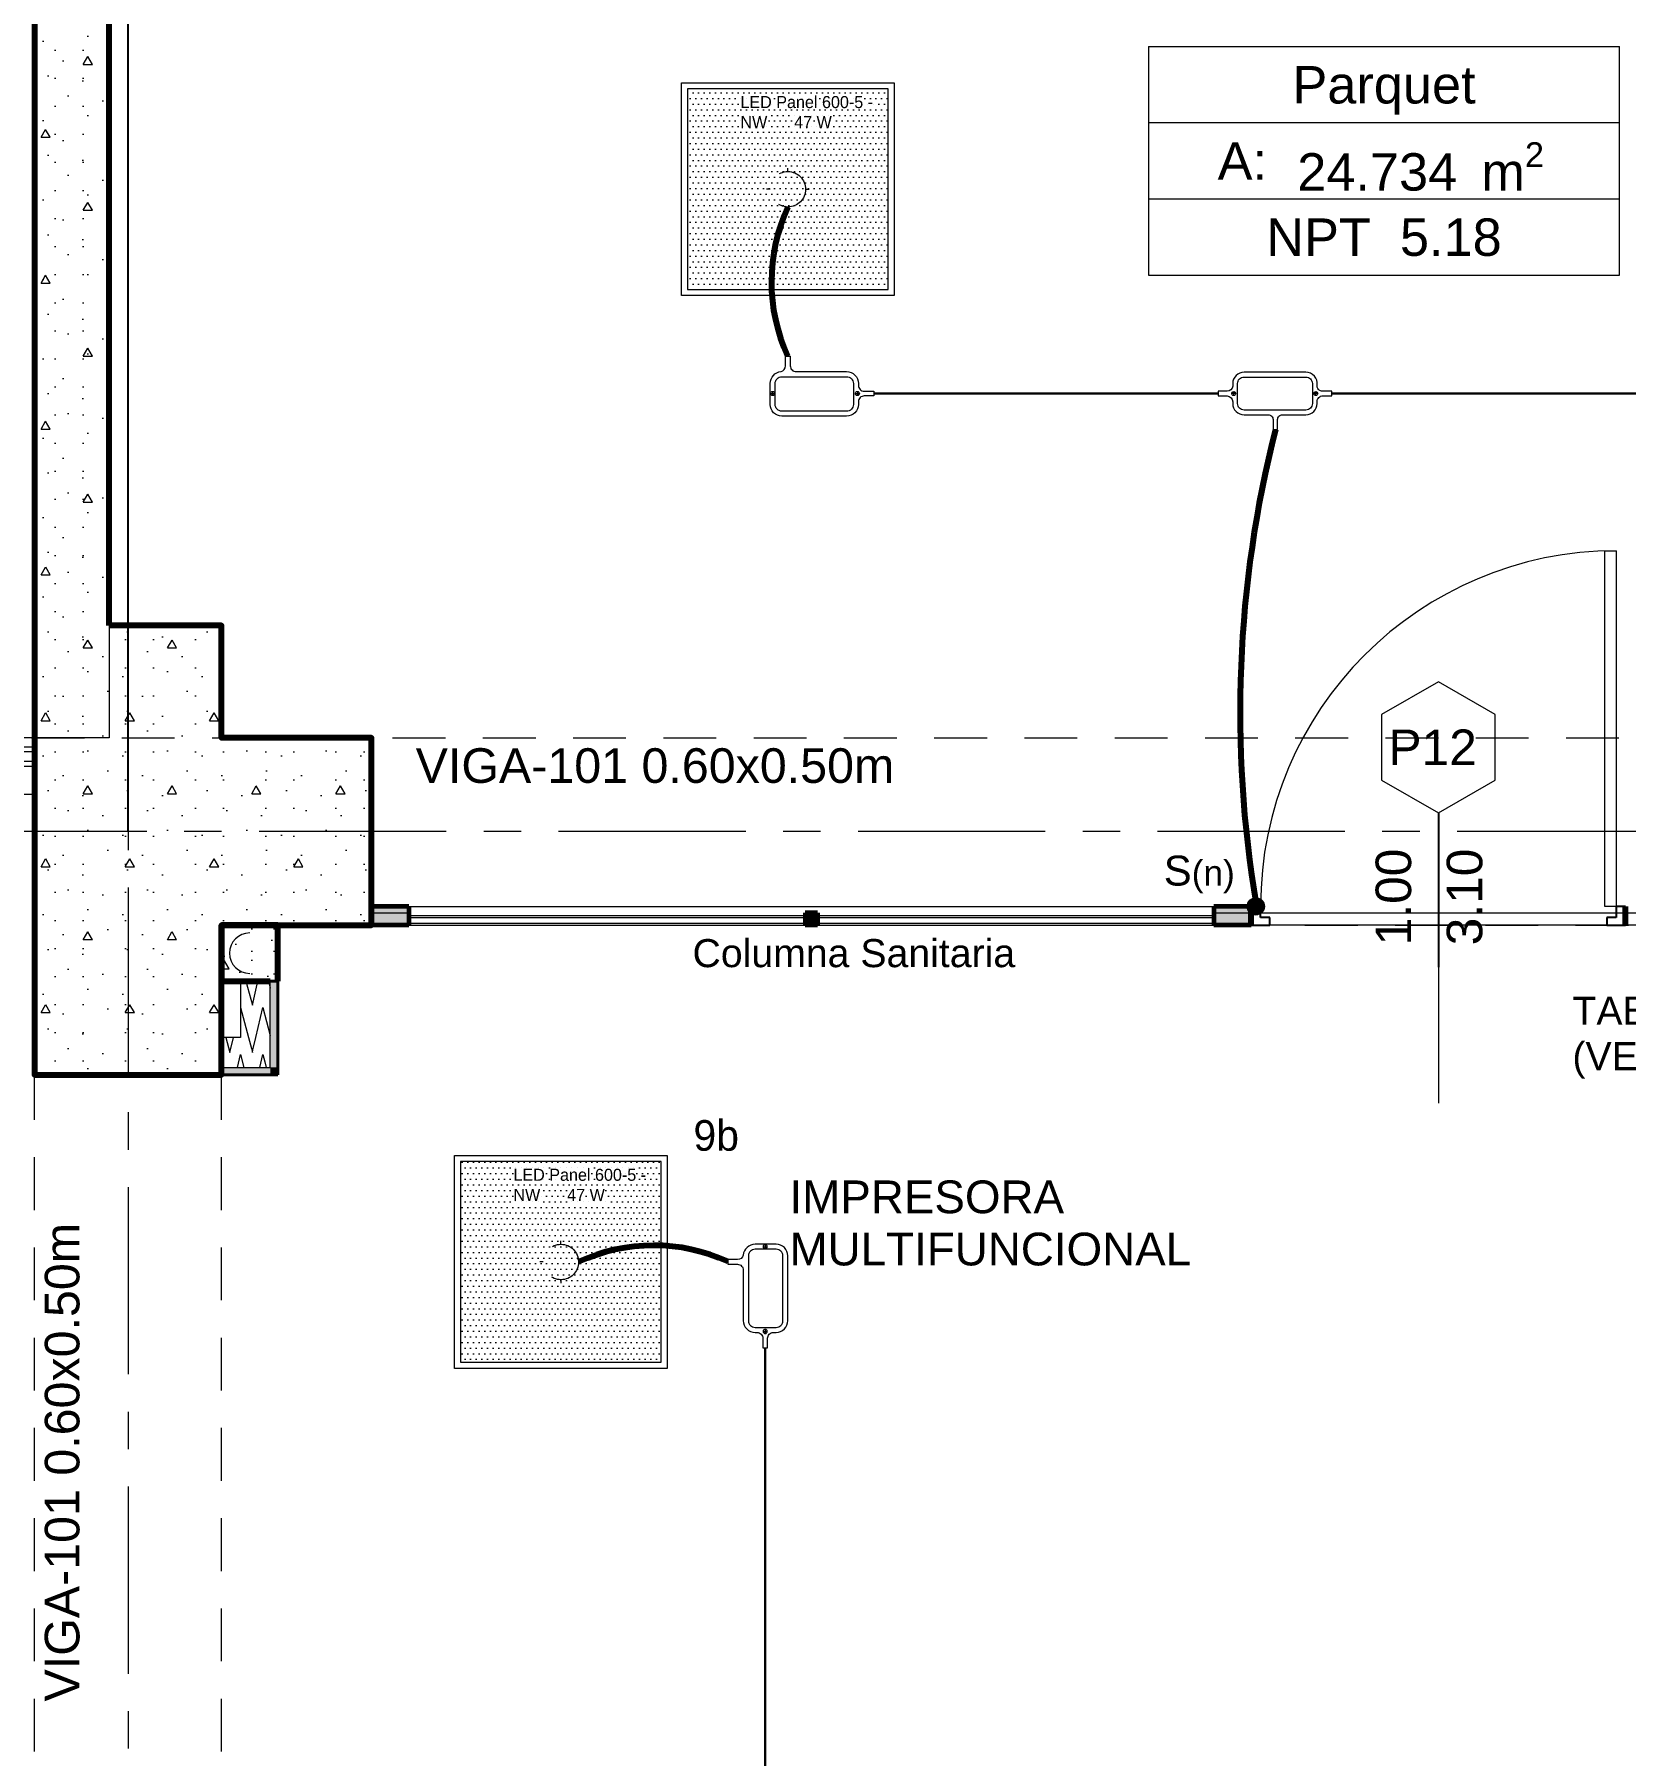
# Model space of a CAD drawing. Header units: inches. Extents: x -38 to 5698, y -33 to 92.
# Drawn here: x 108.57 to 112.82, y 37.181 to 41.779 of the extents above; entities that cross this region are included whole.
import ezdxf
from ezdxf.lldxf.tags import DXFTag

# ---------------------------------------------------------------- set-up
doc = ezdxf.new("R2010")
doc.units = ezdxf.units.IN
doc.header["$MEASUREMENT"] = 0
doc.set_wipeout_variables(frame=1)
doc.header["$PDMODE"] = 1
for name, pattern in [('ACAD_ISO04W100', [30, 24, -3, 0, -3]), ('CONTINUA', [0]), ('DASHED', [0.75, 0.5, -0.25]), ('Hidden Line', [0.195611, 0.141111, -0.0545]), ('HIDDEN2', [0.1875, 0.125, -0.0625]), ('Punto & Raya', [0.65, 0.5, -0.075, 0, -0.075]), ('Rayas', [0.282222, 0.141111, -0.141111]), ('Wipeout_Contour', [1, 0, -1])]:
    doc.linetypes.add(name, pattern=pattern)
for name, color, linetype, lineweight in [('00 IE CKTO TOMAS', 111, 'Rayas', 18), ('00_IE_Luminarias', 6, 'Continuous', 30), ('ALUMBRADO_CONDUIT', 30, 'CONDUIT1', 30), ('Bancas', 1, 'Continuous', 13), ('Cable Alumbrado', 150, 'Continuous', 30), ('CABLEADO EXT.', 3, 'PVCSUBT', 30), ('Luminarias', 5, 'Continuous', 20), ('Simb_Alumbrado', 140, 'CONTINUA', 30)]:
    doc.layers.add(name, color=color, linetype=linetype, lineweight=lineweight)
for name, color, linetype in [('02 _ ARQ _ ALB _ Cotas Ejes', 7, 'Continuous'), ('02 _ ARQ _ ALB _ Ejes Generales', 7, 'Continuous'), ('02 _ ARQ _ ALB _ Muros Interiores', 7, 'Continuous'), ('02 _ ARQ _ ZON _ Espacio.3D', 7, 'Continuous'), ('08 _ STR _ EXT _ 06 Columnas', 7, 'Continuous'), ('08 _ STR _ EXT _ 07 Losa Aligerada', 7, 'Continuous'), ('08 _ STR _ EXT _ 08 Placas Inclinadas', 7, 'Continuous'), ('08 _ STR _ EXT _ 09 Vigas', 7, 'Continuous'), ('Acabado - Muros', 7, 'Continuous'), ('Dibujo 2D - General', 7, 'Continuous'), ('Estructura - 04 MURO', 7, 'Continuous'), ('Estructura - Carga', 7, 'Continuous'), ('Interior - Escaleras & Barandillas', 7, 'Continuous'), ('MEP - HVAC', 7, 'Continuous'), ('Notas - Etiquetas', 251, 'Continuous')]:
    doc.layers.add(name, color=color, linetype=linetype)
doc.styles.add('Annotative', font='arial.ttf')
doc.styles.add('Estilo_Generado_4', font='swisse.ttf')
doc.styles.add('Estilo_Generado_7', font='swisse.ttf')
doc.styles.add('{18b73a54-fa43-428c-adcb-c1c7bbdf2c84}', font='Simplex.shx')
tags = doc.linetypes.add('CONDUIT', pattern='A,1.5,-0.210535,["con",{18b73a54-fa43-428c-adcb-c1c7bbdf2c84},S=0.2,R=0,X=0,Y=-0.065594],-0.702384', length=2.412919).pattern_tags.tags
tags[6] = DXFTag(74, 10)
tags = doc.linetypes.add('CONDUIT1', pattern='A,1,-0.19772,["con",{18b73a54-fa43-428c-adcb-c1c7bbdf2c84},S=0.2,R=0,X=0,Y=-0.065594],-0.593642', length=1.791362).pattern_tags.tags
tags[6] = DXFTag(74, 10)
tags = doc.linetypes.add('PVCSUBT', pattern='A,0.6,-0.3,0.6,-0.075691,["PVC",Standard,S=0.2,R=0,X=0,Y=-0.093724],-0.621005', length=2.196696).pattern_tags.tags
tags[10] = DXFTag(74, 10)
doc.dimstyles.new('Estilo_Generado__15', dxfattribs={"dimtxt": 0.125, "dimasz": 0.095, "dimexe": 0.18, "dimexo": 0.003, "dimgap": 0, "dimtad": 0, "dimtih": 1, "dimtoh": 1, "dimzin": 0, "dimdsep": 46, "dimtxsty": 'Estilo_Generado_4', "dimblk": 'ARROWHEAD_6', "dimblk1": 'ARROWHEAD_6', "dimblk2": 'ARROWHEAD_6', "dimcen": 0.09, "dimclrd": 144, "dimclre": 144, "dimclrt": 7, "dimadec": 0, "dimazin": 0, "dimtfac": 1, "dimtdec": 4, "dimtmove": 0, "dimatfit": 3, "dimfxl": 1, "dimtolj": 1, "dimtzin": 0, "dimarcsym": 0})
pattern_1 = [(0, (92.500015, 3e-09), (0, 0.030000001), [])]
pattern_2 = [(0, (92.5, 3e-09), (0, 0.3897114), [0.024375, -0.200625]), (0, (92.6125, 0.19486), (0, 0.3897114), [0.024375, -0.200625]), (60, (92.5, 3e-09), (-0.3375, 0.1948557), [0.024375, -0.200625]), (60, (92.725, 3e-09), (-0.3375, 0.1948557), [0.024375, -0.200625]), (120, (92.5244, 3e-09), (0.3375, 0.1948557), [0.024375, -0.200625]), (120, (92.7494, 3e-09), (0.3375, 0.1948557), [0.024375, -0.200625]), (0, (92.500015, 0.0375), (0, 0.075), [0, -0.075, 0, -0.1125]), (45, (92.537515, 0.0375), (-0.05303301, 0.05303301), [0, -0.05625, 0, -0.09375])]

# ---------------------------------------------------------------- blocks, each defined once
blk = doc.blocks.new('*X33', base_point=(804.059, 0))
at = {"layer": 'Estructura - 04 MURO', "color": 9, "linetype": 'Continuous', "lineweight": 5}
for p, q in [((820.679, 39.0539), (820.6881, 39.02)), ((820.679, 39.0539), (820.679, 39.0539)), ((820.7083, 39.0707), (820.7112, 39.06)), ((820.7112, 39.06), (820.7126, 39.0664)), ((820.7311, 39.02), (820.7364, 39.0426)), ((820.7441, 39.0349), (820.7481, 39.02))]:
    blk.add_line(p, q, dxfattribs=at)
blk = doc.blocks.new('*X34', base_point=(804.059, 0))
at = {"layer": 'Estructura - 04 MURO', "color": 9, "linetype": 'Continuous', "lineweight": 5}
for p, q in [((820.7004, 39.1), (820.7083, 39.0707)), ((820.7126, 39.0664), (820.7204, 39.1)), ((820.7364, 39.0426), (820.739, 39.0539)), ((820.739, 39.0539), (820.7441, 39.0349))]:
    blk.add_line(p, q, dxfattribs=at)
blk = doc.blocks.new('*X35', base_point=(804.059, 0))
at = {"layer": 'Estructura - 04 MURO', "color": 9, "linetype": 'Continuous', "lineweight": 5}
for p, q in [((820.694, 39.25), (820.7112, 39.186)), ((820.7112, 39.186), (820.726, 39.25)), ((820.754, 39.25), (820.759, 39.2313)), ((820.679, 39.1799), (820.7004, 39.1)), ((820.679, 39.1799), (820.679, 39.1799)), ((820.7204, 39.1), (820.739, 39.1799)), ((820.739, 39.1799), (820.759, 39.1053))]:
    blk.add_line(p, q, dxfattribs=at)
blk = doc.blocks.new('*X36', base_point=(804.059, 0))
at = {"layer": 'Estructura - 04 MURO', "color": 9, "linetype": 'Continuous', "lineweight": 5}
for p, q in [((820.6404, 39.1), (820.6512, 39.06)), ((820.6512, 39.06), (820.6604, 39.1)), ((820.6711, 39.02), (820.679, 39.0539))]:
    blk.add_line(p, q, dxfattribs=at)
blk = doc.blocks.new('ARROWHEAD_6')
at = {"color": 0, "linetype": 'Continuous', "lineweight": 0}
for p, q in [((-0.5, -0.5), (0.5, 0.5)), ((0, 0), (-1, 0))]:
    blk.add_line(p, q, dxfattribs=at)
blk = doc.blocks.new('*D80', base_point=(804.059, 0))
at = {"layer": '02 _ ARQ _ ALB _ Cotas Ejes', "color": 144, "linetype": 'Continuous', "lineweight": -2, "transparency": 16777216}
for p, q in [((101.82, 39.653), (101.82, 45.8378)), ((108.8199, 39.653), (108.8199, 45.8378)), ((101.915, 45.6578), (105.0886, 45.6578)), ((108.7249, 45.6578), (105.476, 45.6578))]:
    blk.add_line(p, q, dxfattribs=at)
at = {"layer": 'Defpoints', "color": 0, "linetype": 'Continuous', "lineweight": 40, "transparency": 16777216}
for p in [(108.8199, 45.6578), (101.82, 39.65), (108.8199, 39.65)]:
    blk.add_point(p, dxfattribs=at)
at = {"layer": '02 _ ARQ _ ALB _ Cotas Ejes', "color": 144, "linetype": 'Continuous', "lineweight": -2, "transparency": 16777216, "xscale": 0.095, "yscale": 0.095, "zscale": 0.095, "rotation": 180}
blk.add_blockref('ARROWHEAD_6', (101.82, 45.6578), dxfattribs=at)
at = {"layer": '02 _ ARQ _ ALB _ Cotas Ejes', "color": 144, "linetype": 'Continuous', "lineweight": -2, "transparency": 16777216, "xscale": 0.095, "yscale": 0.095, "zscale": 0.095}
blk.add_blockref('ARROWHEAD_6', (108.8199, 45.6578), dxfattribs=at)
at = {"layer": '02 _ ARQ _ ALB _ Cotas Ejes', "color": 7, "linetype": 'Continuous', "lineweight": 13, "transparency": 16777216, "insert": (105.2823, 45.6578), "char_height": 0.125, "attachment_point": 5, "style": 'Estilo_Generado_4'}
blk.add_mtext('\\A1;7.00', dxfattribs=at)
blk = doc.blocks.new('*D81', base_point=(804.059, 0))
at = {"layer": '02 _ ARQ _ ALB _ Cotas Ejes', "color": 144, "linetype": 'Continuous', "lineweight": -2, "transparency": 16777216}
for p, q in [((108.8199, 39.653), (108.8199, 45.8378)), ((115.82, 39.653), (115.82, 45.8378)), ((108.9149, 45.6578), (112.0886, 45.6578)), ((115.725, 45.6578), (112.476, 45.6578))]:
    blk.add_line(p, q, dxfattribs=at)
at = {"layer": 'Defpoints', "color": 0, "linetype": 'Continuous', "lineweight": 40, "transparency": 16777216}
for p in [(115.82, 45.6578), (108.8199, 39.65), (115.82, 39.65)]:
    blk.add_point(p, dxfattribs=at)
at = {"layer": '02 _ ARQ _ ALB _ Cotas Ejes', "color": 144, "linetype": 'Continuous', "lineweight": -2, "transparency": 16777216, "xscale": 0.095, "yscale": 0.095, "zscale": 0.095, "rotation": 180}
blk.add_blockref('ARROWHEAD_6', (108.8199, 45.6578), dxfattribs=at)
at = {"layer": '02 _ ARQ _ ALB _ Cotas Ejes', "color": 144, "linetype": 'Continuous', "lineweight": -2, "transparency": 16777216, "xscale": 0.095, "yscale": 0.095, "zscale": 0.095}
blk.add_blockref('ARROWHEAD_6', (115.82, 45.6578), dxfattribs=at)
at = {"layer": '02 _ ARQ _ ALB _ Cotas Ejes', "color": 7, "linetype": 'Continuous', "lineweight": 13, "transparency": 16777216, "insert": (112.2823, 45.6578), "char_height": 0.125, "attachment_point": 5, "style": 'Estilo_Generado_4'}
blk.add_mtext('\\A1;7.00', dxfattribs=at)
blk = doc.blocks.new('*D86', base_point=(804.059, 0))
at = {"layer": '02 _ ARQ _ ALB _ Cotas Ejes', "color": 144, "linetype": 'Continuous', "lineweight": -2, "transparency": 16777216}
for p, q in [((101.57, 39.903), (101.57, 45.4088)), ((144.07, 39.903), (144.07, 45.4088)), ((101.665, 45.2288), (122.5203, 45.2288)), ((143.975, 45.2288), (123.0254, 45.2288))]:
    blk.add_line(p, q, dxfattribs=at)
at = {"layer": 'Defpoints', "color": 0, "linetype": 'Continuous', "lineweight": 40, "transparency": 16777216}
for p in [(144.07, 45.2288), (101.57, 39.9), (144.07, 39.9)]:
    blk.add_point(p, dxfattribs=at)
at = {"layer": '02 _ ARQ _ ALB _ Cotas Ejes', "color": 144, "linetype": 'Continuous', "lineweight": -2, "transparency": 16777216, "xscale": 0.095, "yscale": 0.095, "zscale": 0.095, "rotation": 180}
blk.add_blockref('ARROWHEAD_6', (101.57, 45.2288), dxfattribs=at)
at = {"layer": '02 _ ARQ _ ALB _ Cotas Ejes', "color": 144, "linetype": 'Continuous', "lineweight": -2, "transparency": 16777216, "xscale": 0.095, "yscale": 0.095, "zscale": 0.095}
blk.add_blockref('ARROWHEAD_6', (144.07, 45.2288), dxfattribs=at)
at = {"layer": '02 _ ARQ _ ALB _ Cotas Ejes', "color": 7, "linetype": 'Continuous', "lineweight": 13, "transparency": 16777216, "insert": (122.7728, 45.2288), "char_height": 0.125, "attachment_point": 5, "style": 'Estilo_Generado_4'}
blk.add_mtext('\\A1;42.50', dxfattribs=at)
blk = doc.blocks.new('*U270')
at = {"layer": 'Luminarias', "linetype": 'DASHED', "lineweight": 0, "ltscale": 0.05}
blk.add_lwpolyline([(0, -0.0045), (0, 0.0045)], dxfattribs=at)
blk = doc.blocks.new('*U271')
at = {"color": 0, "linetype": 'ByBlock', "lineweight": -2, "transparency": 16777216}
blk.add_blockref('*U270', (0, 0.05), dxfattribs=at)
for p, rotation in [((-0.05, 0), 90), ((0.05, 0), 269.9999999999999), ((0, -0.05), 180)]:
    blk.add_blockref('*U270', p, dxfattribs=dict(at, rotation=rotation))
blk = doc.blocks.new('PANEL LED 50W')
at = {"layer": 'Luminarias'}
h = blk.add_hatch(dxfattribs=at)
h.set_pattern_fill('DOTS', color=4, scale=0.009097)
h.set_pattern_definition([(0, (0, -2e-14), (0.0072206, 0.01444116), [0, -0.01444116])])
h.paths.add_polyline_path([(-0.2574, -0.2574), (0.2574, -0.2574), (0.2574, 0.2574), (-0.2574, 0.2574)])
h.paths.add_polyline_path([(-0.1296, 0.0974), (0.1849, 0.0974), (0.1849, 0.2469), (-0.1296, 0.2469)], flags=24)
at = {"layer": 'Luminarias', "color": 4, "lineweight": 0}
for points in [[(-0.2729, 0.2729), (0.2729, 0.2729), (0.2729, -0.2729), (-0.2729, -0.2729)], [(-0.2574, -0.2574), (0.2574, -0.2574), (0.2574, 0.2574), (-0.2574, 0.2574)]]:
    blk.add_lwpolyline(points, close=True, dxfattribs=at)
at = {"layer": 'Luminarias', "color": 4, "linetype": 'DASHED', "lineweight": 0, "ltscale": 0.01}
blk.add_circle((0, 0), 0.0455, dxfattribs=at)
at = {"color": 4}
blk.add_blockref('*U271', (0, 0), dxfattribs=at)
at = {"layer": 'Luminarias', "color": 4, "insert": (-0.1218, 0.2392), "char_height": 0.030929, "width": 0.382855, "attachment_point": 1}
blk.add_mtext('{\\Ftxt|c0;LED Panel 600-5 - NW      47 W}', dxfattribs=at)
blk = doc.blocks.new('CAJA OVAL TIPO L')
at = {"layer": 'Simb_Alumbrado', "lineweight": 13}
blk.add_lwpolyline([(-0.0491, -0.079), (-0.0491, -0.0343, -0.380413), (-0.0258, -0.0088), (-0.0258, -0.0088, 0.341426), (-0.0164, 0.0033), (-0.0164, 0.0236), (-0.0063, 0.0236), (-0.0063, 0.0033, 0.414214), (0.0063, -0.0092), (0.1138, -0.0092, -0.414214), (0.1388, -0.0343), (0.1388, -0.0382, 0.414214), (0.1513, -0.0508), (0.1716, -0.0508), (0.1716, -0.0609), (0.1513, -0.0609, 0.414214), (0.1388, -0.0734), (0.1388, -0.079, -0.414214), (0.1138, -0.104), (-0.0241, -0.104, -0.414214), (-0.0491, -0.079, 0.414214)], format="xyb", dxfattribs=at)
blk.add_lwpolyline([(-0.0241, -0.0199), (0.1138, -0.0199, -0.414214), (0.1282, -0.0343), (0.1282, -0.079, -0.414214), (0.1138, -0.0934), (-0.0241, -0.0934, -0.414214), (-0.0384, -0.079), (-0.0384, -0.0343, -0.414214)], format="xyb", close=True, dxfattribs=at)
for points in [[(-0.0483, -0.0558), (-0.0395, -0.0558)], [(-0.0439, -0.0514), (-0.0439, -0.0602)], [(0.1323, -0.0558), (0.1411, -0.0558)], [(0.1367, -0.0514), (0.1367, -0.0602)]]:
    blk.add_lwpolyline(points, dxfattribs=at)
for centre in [(-0.0439, -0.0558), (0.1367, -0.0558)]:
    blk.add_circle(centre, 0.00438, dxfattribs=at)
blk = doc.blocks.new('oval t')
at = {"layer": 'Simb_Alumbrado', "lineweight": 13}
blk.add_lwpolyline([(0.0141, 0.0102, -0.414214), (0.0041, 0.0202), (0.0041, 0.0416), (-0.0056, 0.0416), (-0.0056, 0.0202, -0.414214), (-0.0156, 0.0102), (-0.0659, 0.0102, 0.414214), (-0.0899, -0.0138), (-0.0899, -0.0183, -0.414214), (-0.1019, -0.0303), (-0.1213, -0.0303), (-0.1213, -0.04), (-0.1016, -0.04, -0.451917), (-0.0897, -0.0535, 0.451917), (-0.0659, -0.0805), (0.0659, -0.0805, 0.414214), (0.0899, -0.0566), (0.0899, -0.0512, -0.398753), (0.1019, -0.0401), (0.1213, -0.0401), (0.1213, -0.0304), (0.1019, -0.0304, -0.368669), (0.0899, -0.0176), (0.0899, -0.0138, 0.414214), (0.0659, 0.0102), (0.0141, 0.0102)], format="xyb", dxfattribs=at)
blk.add_lwpolyline([(-0.0659, 0), (0.0659, 0, -0.414214), (0.0797, -0.0138), (0.0797, -0.0566, -0.414214), (0.0659, -0.0703), (-0.0659, -0.0703, -0.414214), (-0.0797, -0.0566), (-0.0797, -0.0138, -0.414214)], format="xyb", close=True, dxfattribs=at)
for points in [[(-0.0911, -0.0352), (-0.0828, -0.0352)], [(-0.0869, -0.031), (-0.0869, -0.0394)], [(0.0837, -0.0352), (0.0921, -0.0352)], [(0.0879, -0.031), (0.0879, -0.0394)]]:
    blk.add_lwpolyline(points, dxfattribs=at)
for centre in [(-0.0869, -0.0352), (0.0879, -0.0352)]:
    blk.add_circle(centre, 0.00419, dxfattribs=at)
blk = doc.blocks.new('ii3t')
at = {"layer": 'Simb_Alumbrado', "lineweight": 5}
h = blk.add_hatch(color=3, dxfattribs=at)
edge = h.paths.add_edge_path()
edge.add_arc((0, 0), 0.0164, 0, 360)
blk.add_circle((0, 0), 0.0164, dxfattribs=at)

msp = doc.modelspace()

# ---------------------------------------------------------------- hatches: boundary and pattern name
at = {"layer": '08 _ STR _ EXT _ 08 Placas Inclinadas', "linetype": 'Continuous', "lineweight": 9}
h = msp.add_hatch(dxfattribs=at)
h.set_pattern_fill('HORMIGÓN_EN_MASA_0002', style=0, pattern_type=2)
h.set_pattern_definition(pattern_2)
h.paths.add_polyline_path([(108.5699, 40.2), (108.7699, 40.2), (108.7699, 42.4473), (108.6403, 43.3718), (108.5699, 43.3718)])
at = {"layer": 'Estructura - 04 MURO', "linetype": 'Continuous', "lineweight": 9}
for points in [[(109.22, 39.25), (109.2, 39.25), (109.2, 39.02), (109.22, 39.02)], [(109.2, 39.02), (109.0699, 39.02), (109.0699, 39), (109.2, 39)], [(109.2, 39), (109.22, 39), (109.2, 39.02)], [(109.22, 39.02), (109.2, 39.02), (109.22, 39)]]:
    msp.add_hatch(color=252, dxfattribs=at).paths.add_polyline_path(points)
at = {"layer": 'Estructura - Carga', "linetype": 'Continuous', "lineweight": 13}
h = msp.add_hatch(dxfattribs=at)
h.set_pattern_fill('HORMIGÓN_ARMADO_0002', color=251, style=0, pattern_type=2)
h.set_pattern_definition([(0, (92.5, 3e-09), (0, 0.3117692), [0.03, -0.15]), (0, (92.59, 0.1559), (0, 0.3117692), [0.03, -0.15]), (60, (92.5, 3e-09), (-0.27, 0.1558846), [0.03, -0.15]), (60, (92.68, 3e-09), (-0.27, 0.1558846), [0.03, -0.15]), (120, (92.53, 3e-09), (0.27, 0.1558846), [0.03, -0.15]), (120, (92.71, 3e-09), (0.27, 0.1558846), [0.03, -0.15]), (0, (92.500015, 0.03), (0, 0.06), [0, -0.06, 0, -0.09]), (45, (92.530015, 0.03), (-0.04242641, 0.04242641), [0, -0.045, 0, -0.075])])
h.paths.add_polyline_path([(109.22, 39.4), (109.07, 39.4), (109.07, 39.25), (109.2, 39.25), (109.22, 39.25)])

# ---------------------------------------------------------------- linework, layer by layer
at = {"layer": '02 _ ARQ _ ALB _ Ejes Generales', "color": 251, "linetype": 'Punto & Raya', "lineweight": 13}
for p, q in [((108.82, 45.9), (108.82, 2.05)), ((148.07, 39.65), (97.3454, 39.65))]:
    msp.add_line(p, q, dxfattribs=at)
at = {"layer": '02 _ ARQ _ ALB _ Muros Interiores', "color": 165, "linetype": 'Continuous', "lineweight": 15}
for p, q in [((112.765, 39.45), (112.765, 40.4)), ((112.765, 40.4), (112.795, 40.4)), ((112.795, 40.4), (112.795, 39.45)), ((112.795, 39.45), (112.765, 39.45))]:
    msp.add_line(p, q, dxfattribs=at)
at = {"layer": '02 _ ARQ _ ALB _ Muros Interiores', "color": 152, "linetype": 'Continuous', "lineweight": 25}
msp.add_line((112.32, 39.7), (112.32, 39.2875), dxfattribs=at)
at = {"layer": '02 _ ARQ _ ALB _ Muros Interiores', "color": 7, "linetype": 'Continuous', "lineweight": 80}
for p, q in [((111.82, 39.4), (111.82, 39.45)), ((112.82, 39.4), (112.82, 39.45))]:
    msp.add_line(p, q, dxfattribs=at)
at = {"layer": '02 _ ARQ _ ALB _ Muros Interiores', "color": 165, "linetype": 'Continuous', "lineweight": 25}
for p, q in [((111.845, 39.45), (111.82, 39.45)), ((111.82, 39.45), (111.82, 39.4)), ((111.845, 39.42), (111.845, 39.45)), ((111.87, 39.42), (111.845, 39.42)), ((111.87, 39.4), (111.87, 39.42)), ((112.795, 39.42), (112.77, 39.42)), ((112.77, 39.42), (112.77, 39.4)), ((112.82, 39.45), (112.795, 39.45)), ((112.795, 39.45), (112.795, 39.42)), ((112.82, 39.4), (112.82, 39.45)), ((111.82, 39.4), (111.87, 39.4)), ((112.77, 39.4), (112.82, 39.4))]:
    msp.add_line(p, q, dxfattribs=at)
at = {"layer": '02 _ ARQ _ ALB _ Muros Interiores', "color": 251, "linetype": 'Continuous', "lineweight": 13, "flags": 128}
msp.add_lwpolyline([(112.32, 40.05), (112.1684, 39.9625), (112.1684, 39.7875), (112.32, 39.7), (112.4715, 39.7875), (112.4715, 39.9625)], close=True, dxfattribs=at)
at = {"layer": '02 _ ARQ _ ALB _ Muros Interiores', "color": 175, "linetype": 'Continuous', "lineweight": 15}
msp.add_arc((112.795, 39.45), 0.95, 90, 180, dxfattribs=at)
at = {"layer": '02 _ ARQ _ ZON _ Espacio.3D', "color": 252, "linetype": 'Continuous', "lineweight": 13}
for p, q in [((111.546, 41.7467), (111.546, 41.136)), ((111.546, 41.7467), (112.8036, 41.7467)), ((112.8036, 41.136), (112.8036, 41.7467)), ((112.8036, 41.5431), (111.546, 41.5431)), ((112.8036, 41.3395), (111.546, 41.3395)), ((111.546, 41.136), (112.8036, 41.136))]:
    msp.add_line(p, q, dxfattribs=at)
at = {"layer": '02 _ ARQ _ ZON _ Espacio.3D', "color": 254, "linetype": 'Continuous', "lineweight": 0, "flags": 128}
msp.add_lwpolyline([(108.7699, 43.3718), (108.7699, 40.2), (109.07, 40.2), (109.07, 39.9), (109.4699, 39.9), (109.4699, 39.45), (109.4699, 39.433), (115.17, 39.433), (115.17, 39.9), (115.57, 39.9), (115.57, 40.2), (115.87, 40.2), (115.87, 43.3718), (115.07, 43.3718), (115.07, 42.85), (109.57, 42.85), (109.57, 43.3718)], close=True, dxfattribs=at)
msp.add_lwpolyline([(122.812, 30.6), (122.812, 39), (122.57, 39), (122.57, 39.75), (116.07, 39.75), (116.07, 39.65), (116.07, 39), (115.57, 39), (115.57, 39.4), (109.07, 39.4), (109.0699, 39), (108.5699, 39), (108.5698, 39.75), (103.77, 39.75), (103.7701, 39.4), (102.07, 39.4), (102.07, 37.7), (101.72, 37.7005), (101.72, 33.75), (100.82, 33.75), (100.82, 29.75)], dxfattribs=at)
at = {"layer": '08 _ STR _ EXT _ 07 Losa Aligerada', "color": 254, "linetype": 'Continuous', "lineweight": 18, "flags": 128}
msp.add_lwpolyline([(126.5479, 40.5001), (115.87, 40.5001), (115.87, 43.8736), (108.7699, 43.8736), (108.7699, 39.9), (103.6201, 39.9), (103.6201, 40.95), (100.52, 40.95), (100.52, 37.7), (101.57, 37.7), (101.57, 33.9), (100.67, 33.9), (100.67, 27.9392), (100.17, 27.9392), (100.17, 5.8), (117.7353, 5.8), (117.7353, 7.2), (122.9315, 7.2), (122.9315, 6.0005), (129.57, 6.0005)], dxfattribs=at)
at = {"layer": '08 _ STR _ EXT _ 08 Placas Inclinadas', "color": 7, "linetype": 'Continuous', "lineweight": 80}
msp.add_line((108.5699, 43.5788), (108.5699, 40.2), dxfattribs=at)
at = {"layer": '08 _ STR _ EXT _ 08 Placas Inclinadas', "color": 7, "linetype": 'Continuous', "lineweight": 80, "flags": 128}
msp.add_lwpolyline([(108.7699, 40.2), (108.7699, 43.3718)], dxfattribs=at)
at = {"layer": '08 _ STR _ EXT _ 09 Vigas', "color": 251, "linetype": 'Hidden Line', "lineweight": 13}
for p, q in [((102.07, 39.4), (108.57, 39.4)), ((108.57, 30.2), (108.57, 39.4)), ((109.07, 30.2), (109.07, 39.4))]:
    msp.add_line(p, q, dxfattribs=at)
at = {"layer": 'Acabado - Muros', "color": 7, "linetype": 'Continuous', "lineweight": 60}
for p, q in [((109.4699, 39.45), (109.4699, 39.4)), ((111.82, 39.45), (111.82, 39.4))]:
    msp.add_line(p, q, dxfattribs=at)
at = {"layer": 'ALUMBRADO_CONDUIT', "color": 30, "lineweight": 30, "ltscale": 0.4, "true_color": 0xf26722}
for p, q in [((110.8119, 40.82), (111.7314, 40.82)), ((112.0356, 40.82), (113.8564, 40.82)), ((110.5219, 38.2707), (110.5219, 36.1511))]:
    msp.add_line(p, q, dxfattribs=at)
at = {"layer": 'CABLEADO EXT.', "color": 3, "lineweight": 80}
for centre, radius, start, end in [((111.0148, 41.1181), 0.4764, 155.1506, 204.6298), ((114.8706, 39.9679), 3.0803, 165.7968, 189.5669), ((110.2238, 38.0679), 0.4764, 65.3702, 114.8494)]:
    msp.add_arc(centre, radius, start, end, dxfattribs=at)
at = {"layer": 'Dibujo 2D - General', "color": 252, "linetype": 'ACAD_ISO04W100', "lineweight": 13}
msp.add_line((112.3199, 39.65), (112.3199, 38.9241), dxfattribs=at)
at = {"layer": 'Estructura - 04 MURO', "color": 143, "linetype": 'Continuous', "lineweight": 5}
for p, q in [((109.2, 39.02), (109.2, 39.25)), ((109.0699, 39.02), (109.2, 39.02))]:
    msp.add_line(p, q, dxfattribs=at)
at = {"layer": 'Estructura - 04 MURO', "color": 7, "linetype": 'Continuous', "lineweight": 13, "flags": 128}
for points in [[(109.4699, 39.9), (109.0699, 39.9)], [(109.4699, 39.9), (109.4699, 39.9)]]:
    msp.add_lwpolyline(points, dxfattribs=at)
at = {"layer": 'Estructura - 04 MURO', "color": 143, "linetype": 'Continuous', "lineweight": 5, "flags": 128}
for points in [[(109.12, 39.25), (109.12, 39.1)], [(109.12, 39.1), (109.0699, 39.1)]]:
    msp.add_lwpolyline(points, dxfattribs=at)
at = {"layer": 'Estructura - 04 MURO', "color": 7, "linetype": 'Continuous', "lineweight": 40, "flags": 128}
for points in [[(109.22, 39.25), (109.2, 39.25)], [(109.22, 39), (109.22, 39.25)], [(109.0699, 39), (109.22, 39)]]:
    msp.add_lwpolyline(points, dxfattribs=at)
at = {"layer": 'Estructura - Carga', "color": 7, "linetype": 'Continuous', "lineweight": 80, "flags": 128}
msp.add_lwpolyline([(109.22, 39.25), (109.22, 39.4), (109.07, 39.4), (109.07, 39.25), (109.2, 39.25)], dxfattribs=at)
at = {"layer": 'MEP - HVAC', "color": 7, "linetype": 'Continuous', "lineweight": 13, "flags": 128}
msp.add_lwpolyline([(109.145, 39.379, 1), (109.145, 39.271)], format="xyb", dxfattribs=at)

# ---------------------------------------------------------------- block references
at = {"layer": 'ALUMBRADO_CONDUIT', "xscale": 1.041283452965173, "yscale": 1.041283452965173, "zscale": 1.041283452965173}
for p in [(110.5825, 41.3657), (109.9762, 38.5)]:
    msp.add_blockref('PANEL LED 50W', p, dxfattribs=at)
at = {"layer": 'ALUMBRADO_CONDUIT', "linetype": 'CONDUIT', "lineweight": 30, "xscale": 1.253906979044094, "yscale": 1.253906979044094, "zscale": 1.253906979044094}
msp.add_blockref('CAJA OVAL TIPO L', (110.5967, 40.89), dxfattribs=at)
at = {"layer": 'ALUMBRADO_CONDUIT', "linetype": 'CONDUIT', "lineweight": 30, "xscale": -1.253906979044094, "yscale": 1.253906979044094, "zscale": 1.253906979044094, "rotation": 90}
msp.add_blockref('CAJA OVAL TIPO L', (110.4519, 38.4859), dxfattribs=at)
at = {"layer": 'Bancas', "color": 252, "true_color": 0x939598, "xscale": 1.253906979044094, "yscale": 1.253906979044094, "zscale": 1.253906979044094, "rotation": 180}
msp.add_blockref('oval t', (111.8835, 40.7759), dxfattribs=at)
at = {"layer": 'Cable Alumbrado', "lineweight": 0, "xscale": 1.404578189384958, "yscale": 1.404578189384958, "zscale": 1.404578189384958}
msp.add_blockref('ii3t', (111.8325, 39.45), dxfattribs=at)
at = {"layer": 'Estructura - 04 MURO', "color": 7, "lineweight": 80}
for name in ['*X35', '*X36', '*X34', '*X33']:
    msp.add_blockref(name, (92.5, 0), dxfattribs=at)

# ---------------------------------------------------------------- texts
at = {"layer": '00 IE CKTO TOMAS', "insert": (111.5865, 39.4853), "char_height": 0.08, "width": 0.768045, "attachment_point": 7, "style": 'Annotative'}
msp.add_mtext('S{\\H0.84375x;(n)}', dxfattribs=at)
at = {"layer": '00_IE_Luminarias', "color": 6, "linetype": 'HIDDEN2'}
msp.add_text('9b', height=0.08174, dxfattribs=at).set_placement((110.3302, 38.7973))
at = {"layer": '02 _ ARQ _ ALB _ Muros Interiores', "color": 251, "lineweight": 25, "insert": (112.1866, 39.8275), "char_height": 0.095, "attachment_point": 7, "style": 'Estilo_Generado_4'}
msp.add_mtext('\\A1;{\\pql;\\pt0;\\fSwis721 Ex BT|b0|i0|c0|p34;P12\\fSwis721 Ex BT|b0|i0|c0|p34;\\fSwis721 Ex BT|b0|i0|c0|p34;\\fSwis721 Ex BT|b0|i0|c0|p34;}', dxfattribs=at)
at = {"layer": '02 _ ARQ _ ALB _ Muros Interiores', "color": 251, "lineweight": 25, "char_height": 0.095, "attachment_point": 7, "rotation": 90, "style": 'Estilo_Generado_4'}
for s, insert in [('\\A1;{\\pql;\\pt0;\\fSwis721 Ex BT|b0|i0|c0|p34;1.00\\fSwis721 Ex BT|b0|i0|c0|p34;\\A1{\\H.66x;\\S^  ;}\\fSwis721 Ex BT|b0|i0|c0|p34;\\fSwis721 Ex BT|b0|i0|c0|p34;}', (112.275, 39.346)), ('\\A1;{\\pql;\\pt0;\\fSwis721 Ex BT|b0|i0|c0|p34;3.10\\fSwis721 Ex BT|b0|i0|c0|p34;\\A1{\\H.66x;\\S^  ;}\\fSwis721 Ex BT|b0|i0|c0|p34;\\fSwis721 Ex BT|b0|i0|c0|p34;}', (112.465, 39.346))]:
    msp.add_mtext(s, dxfattribs=dict(at, insert=insert))
at = {"layer": '02 _ ARQ _ ZON _ Espacio.3D', "color": 252, "lineweight": 25, "char_height": 0.1, "attachment_point": 2, "style": 'Estilo_Generado_7'}
for s, insert in [('\\A1;{\\pqc;\\pt0;\\fSwis721 Ex BT|b0|i0|c238|p34;Parquet}', (112.1748, 41.6949)), ('\\A1;{\\pqc;\\pt0;\\fSwis721 Ex BT|b0|i0|c238|p34;A: }', (111.7963, 41.4913)), ('\\A1;{\\pqc;\\pt0,0.3;\\fSwis721 Ex BT|b0|i0|c238|p34;24.734\\fSwis721 Ex BT|b0|i0|c238|p34;\\A1{\\H.66x;\\S^  ;}\\fSwis721 Ex BT|b0|i0|c238|p34; m\\fSwis721 Ex BT|b0|i0|c238|p34;\\A1{\\H.66x;\\S2^  ;}}', (112.2726, 41.4913)), ('\\A1;{\\pqc;\\pt0;\\fSwis721 Ex BT|b0|i0|c238|p34;NPT  5.18}', (112.1748, 41.2878))]:
    msp.add_mtext(s, dxfattribs=dict(at, insert=insert))
at = {"layer": 'Notas - Etiquetas', "color": 8, "linetype": 'Continuous', "lineweight": 13, "insert": (109.5882, 39.8724), "char_height": 0.0925, "attachment_point": 1, "style": 'Estilo_Generado_4'}
msp.add_mtext('\\A1;{\\pql;\\fSwis721 Ex BT|b0|i0|c0|p34;VIGA-101\\fSwis721 Ex BT|b0|i0|c0|p34; \\fSwis721 Ex BT|b0|i0|c0|p34;0.60\\fSwis721 Ex BT|b0|i0|c0|p34;x\\fSwis721 Ex BT|b0|i0|c0|p34;0.50\\fSwis721 Ex BT|b0|i0|c0|p34;m}', dxfattribs=at)
at = {"layer": 'Notas - Etiquetas', "color": 8, "linetype": 'Continuous', "lineweight": 35, "insert": (110.3277, 39.3246), "char_height": 0.075, "attachment_point": 4, "style": 'Estilo_Generado_4'}
msp.add_mtext('\\A1;{\\pql;\\fSwis721 Ex BT|b0|i0|c0|p34;Columna Sanitaria}', dxfattribs=at)
at = {"layer": 'Notas - Etiquetas', "color": 8, "linetype": 'Continuous', "lineweight": 13, "insert": (112.678, 39.0992), "char_height": 0.075, "width": 1.056063, "attachment_point": 4, "line_spacing_factor": 0.969465, "style": 'Estilo_Generado_4'}
msp.add_mtext('\\A1;{\\pql;\\fSwis721 Ex BT|b0|i0|c0|p34;TABIQUERIA FIJA 2 (VER DETALLE)\\fSwis721 Ex BT|b0|i0|c0|p34; }', dxfattribs=at)
at = {"layer": 'Notas - Etiquetas', "color": 8, "linetype": 'Continuous', "lineweight": 35, "insert": (110.5867, 38.6037), "char_height": 0.0875, "width": 1.21987, "attachment_point": 4, "line_spacing_factor": 0.955521, "style": 'Estilo_Generado_4'}
msp.add_mtext('\\A1;{\\pql;\\fSwis721 Ex BT|b0|i0|c0|p34;IMPRESORA MULTIFUNCIONAL}', dxfattribs=at)
at = {"layer": 'Notas - Etiquetas', "color": 8, "linetype": 'Continuous', "lineweight": 13, "insert": (108.5976, 37.3259), "char_height": 0.0925, "attachment_point": 1, "rotation": 90, "style": 'Estilo_Generado_4'}
msp.add_mtext('\\A1;{\\pql;\\fSwis721 Ex BT|b0|i0|c0|p34;VIGA-101\\fSwis721 Ex BT|b0|i0|c0|p34; \\fSwis721 Ex BT|b0|i0|c0|p34;0.60\\fSwis721 Ex BT|b0|i0|c0|p34;x\\fSwis721 Ex BT|b0|i0|c0|p34;0.50\\fSwis721 Ex BT|b0|i0|c0|p34;m}', dxfattribs=at)

# ---------------------------------------------------------------- dimensions: what is measured, and where the dimension line sits
at = {"layer": '02 _ ARQ _ ALB _ Cotas Ejes', "color": 144, "linetype": 'Continuous', "lineweight": 13}
dim = msp.add_linear_dim(base=(115.82, 45.6578), p1=(108.8199, 39.65), p2=(115.82, 39.65), dimstyle='Estilo_Generado__15', dxfattribs=at)
dim.commit()
dim.dimension.update_dxf_attribs({"geometry": '*D81', "text_midpoint": (112.2823, 45.6578), "dimtype": 160})

# ---------------------------------------------------------------- next in the draw order: wipeouts: each hides what was drawn before it
at = {"color": 254, "linetype": 'Wipeout_Contour', "lineweight": 0, "ltscale": 4942.057185}
msp.add_wipeout([(110.6449, 39.433), (110.6614, 39.433), (110.6614, 39.4), (111.72, 39.4), (111.72, 39.45), (110.6449, 39.45)], dxfattribs=at).dxf.layer = 'Acabado - Muros'
at = {"color": 254, "linetype": 'Wipeout_Contour', "lineweight": 0, "ltscale": 3274.793145}
msp.add_wipeout([(108.5699, 39.9), (103.7701, 39.9), (103.7701, 39.75), (108.5699, 39.75)], dxfattribs=at).dxf.layer = 'Estructura - 04 MURO'

# ---------------------------------------------------------------- next in the draw order: hatches: boundary and pattern name
at = {"layer": '08 _ STR _ EXT _ 06 Columnas', "linetype": 'Continuous', "lineweight": 9}
h = msp.add_hatch(dxfattribs=at)
h.set_pattern_fill('HORMIGÓN_EN_MASA_0002', style=0, pattern_type=2)
h.set_pattern_definition(pattern_2)
h.paths.add_polyline_path([(108.5699, 39), (109.0699, 39), (109.0699, 39.4), (109.4699, 39.4), (109.4699, 39.9), (109.0699, 39.9), (109.0699, 40.2), (108.7699, 40.2), (108.7699, 39.9), (108.7699, 39.75), (108.5699, 39.75)])
h = msp.add_hatch(dxfattribs=at)
h.set_pattern_fill('HORMIGÓN_EN_MASA_0002', style=0, pattern_type=2)
h.set_pattern_definition(pattern_2)
h.paths.add_polyline_path([(108.7699, 40.2), (108.5699, 40.2), (108.5699, 39.9), (108.7699, 39.9)])
h = msp.add_hatch(dxfattribs=at)
h.set_pattern_fill('HORMIGÓN_EN_MASA_0002', style=0, pattern_type=2)
h.set_pattern_definition(pattern_2)
h.paths.add_polyline_path([(108.5699, 39.75), (108.7699, 39.75), (108.7699, 39.9), (108.5699, 39.9)])

# ---------------------------------------------------------------- next in the draw order: linework, layer by layer
at = {"layer": '08 _ STR _ EXT _ 06 Columnas', "color": 7, "linetype": 'Continuous', "lineweight": 80, "flags": 128}
msp.add_lwpolyline([(108.5699, 40.2), (108.5699, 39), (109.0699, 39), (109.0699, 39.4), (109.4699, 39.4), (109.4699, 39.9), (109.0699, 39.9), (109.0699, 40.2), (108.7699, 40.2)], dxfattribs=at)
at = {"layer": '08 _ STR _ EXT _ 09 Vigas', "color": 251, "linetype": 'Hidden Line', "lineweight": 13}
msp.add_line((101.57, 39.9), (144.07, 39.9), dxfattribs=at)
at = {"layer": 'Acabado - Muros', "color": 7, "linetype": 'Continuous', "lineweight": 60}
msp.add_line((111.82, 39.45), (111.72, 39.45), dxfattribs=at)
at = {"layer": 'Estructura - 04 MURO', "color": 7, "linetype": 'Continuous', "lineweight": 13, "flags": 128}
for points in [[(108.5699, 39.9), (103.7701, 39.9)], [(103.7701, 39.75), (108.5699, 39.75)]]:
    msp.add_lwpolyline(points, dxfattribs=at)
at = {"layer": 'Interior - Escaleras & Barandillas', "color": 161, "linetype": 'Continuous', "lineweight": 13, "flags": 128}
msp.add_lwpolyline([(103.7701, 39.875), (103.7701, 39.825), (108.5699, 39.825), (108.5699, 39.875)], close=True, dxfattribs=at)
for points in [[(108.5699, 39.8625), (103.7701, 39.8625)], [(103.7701, 39.8375), (108.5699, 39.8375)]]:
    msp.add_lwpolyline(points, dxfattribs=at)

# ---------------------------------------------------------------- next in the draw order: dimensions: what is measured, and where the dimension line sits
at = {"layer": '02 _ ARQ _ ALB _ Cotas Ejes', "color": 144, "linetype": 'Continuous', "lineweight": 13}
for base, p1, p2, picture, middle in [((108.8199, 45.6578), (101.82, 39.65), (108.8199, 39.65), '*D80', (105.2823, 45.6578)), ((144.07, 45.2288), (101.57, 39.9), (144.07, 39.9), '*D86', (122.7728, 45.2288))]:
    dim = msp.add_linear_dim(base=base, p1=p1, p2=p2, dimstyle='Estilo_Generado__15', dxfattribs=at)
    dim.commit()
    dim.dimension.update_dxf_attribs({"geometry": picture, "text_midpoint": middle, "dimtype": 160})

# ---------------------------------------------------------------- next in the draw order: wipeouts: each hides what was drawn before it
at = {"color": 254, "linetype": 'Wipeout_Contour', "lineweight": 0, "ltscale": 4935.75967}
msp.add_wipeout([(109.5699, 39.45), (109.5699, 39.4), (110.6284, 39.4), (110.6284, 39.433), (110.6449, 39.433), (110.6449, 39.45)], dxfattribs=at).dxf.layer = 'Acabado - Muros'

# ---------------------------------------------------------------- next in the draw order: linework, layer by layer
at = {"layer": 'Acabado - Muros', "color": 7, "linetype": 'Continuous', "lineweight": 60}
msp.add_line((109.5699, 39.45), (109.4699, 39.45), dxfattribs=at)
at = {"layer": 'Acabado - Muros', "color": 251, "linetype": 'Continuous', "lineweight": 13, "flags": 128}
for points in [[(109.5699, 39.45), (111.72, 39.45)], [(109.5699, 39.4), (110.6284, 39.4)], [(110.6614, 39.4), (111.72, 39.4)]]:
    msp.add_lwpolyline(points, dxfattribs=at)

# ---------------------------------------------------------------- next in the draw order: wipeouts: each hides what was drawn before it
at = {"color": 254, "linetype": 'Wipeout_Contour', "lineweight": 0, "ltscale": 3290.412548}
msp.add_wipeout([(110.6284, 39.405), (110.6284, 39.425), (109.5699, 39.425), (109.5699, 39.405)], dxfattribs=at).dxf.layer = 'Acabado - Muros'
at = {"color": 254, "linetype": 'Wipeout_Contour', "lineweight": 0, "ltscale": 3294.773703}
msp.add_wipeout([(111.72, 39.405), (111.72, 39.425), (110.6614, 39.425), (110.6614, 39.405)], dxfattribs=at).dxf.layer = 'Acabado - Muros'

# ---------------------------------------------------------------- next in the draw order: hatches: boundary and pattern name
at = {"layer": 'Acabado - Muros', "linetype": 'Continuous', "lineweight": 0}
for points in [[(109.5699, 39.4), (109.5699, 39.45), (109.4699, 39.45), (109.4699, 39.4)], [(110.6614, 39.433), (110.6284, 39.433), (110.6284, 39.4), (110.6614, 39.4)], [(111.72, 39.4), (111.82, 39.4), (111.82, 39.45), (111.72, 39.45)]]:
    msp.add_hatch(color=254, dxfattribs=at).paths.add_polyline_path(points)
h = msp.add_hatch(dxfattribs=at)
h.set_pattern_fill('CONTRACHAPADO_0002', color=254, style=0, pattern_type=2)
h.set_pattern_definition(pattern_1)
h.paths.add_polyline_path([(110.6284, 39.405), (110.6284, 39.425), (109.5699, 39.425), (109.5699, 39.405)])
h = msp.add_hatch(dxfattribs=at)
h.set_pattern_fill('CONTRACHAPADO_0002', color=254, style=0, pattern_type=2)
h.set_pattern_definition(pattern_1)
h.paths.add_polyline_path([(111.72, 39.405), (111.72, 39.425), (110.6614, 39.425), (110.6614, 39.405)])

# ---------------------------------------------------------------- next in the draw order: linework, layer by layer
at = {"layer": '08 _ STR _ EXT _ 09 Vigas', "color": 251, "linetype": 'Hidden Line', "lineweight": 13}
msp.add_line((109.07, 39.4), (115.57, 39.4), dxfattribs=at)
at = {"layer": 'Acabado - Muros', "color": 7, "linetype": 'Continuous', "lineweight": 60}
for p, q in [((109.5699, 39.45), (109.5699, 39.4)), ((110.6614, 39.433), (110.6284, 39.433)), ((110.6284, 39.433), (110.6284, 39.4)), ((110.6614, 39.433), (110.6614, 39.4)), ((111.72, 39.45), (111.72, 39.4)), ((109.5699, 39.4), (109.4699, 39.4)), ((110.6614, 39.4), (110.6284, 39.4)), ((111.82, 39.4), (111.72, 39.4))]:
    msp.add_line(p, q, dxfattribs=at)
at = {"layer": 'Acabado - Muros', "color": 7, "linetype": 'Continuous', "lineweight": 13, "flags": 128}
for points in [[(110.6284, 39.405), (110.6284, 39.425), (109.5699, 39.425), (109.5699, 39.405)], [(111.72, 39.405), (111.72, 39.425), (110.6614, 39.425), (110.6614, 39.405)]]:
    msp.add_lwpolyline(points, close=True, dxfattribs=at)

doc.saveas('drawing.dxf')
